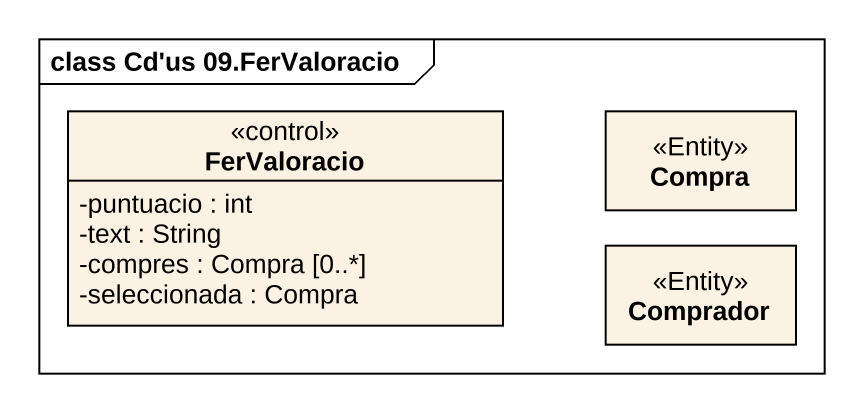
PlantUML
@startuml
mainframe class Cd'us 09.FerValoracio
hide circle
hide empty members
skinparam classAttributeIconSize 0
class FerValoracio <<control>> {
  -puntuacio : int
  -text : String
  -compres : Compra [0..*]
  -seleccionada : Compra
}
class Compra <<Entity>>
class Comprador <<Entity>>
@enduml
